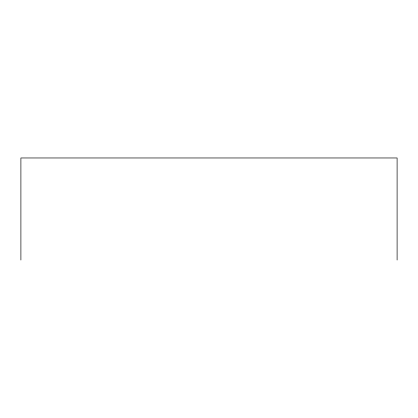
<?xml version="1.0" encoding="UTF-8"?>
<svg xmlns="http://www.w3.org/2000/svg" width="418" height="418" viewBox="0 0 418 418"><rect width="100%" height="100%" fill="white"/><g stroke="black" fill="none" stroke-linecap="round" stroke-linejoin="round"><path stroke-width="0.63" d="M397.1 260.033L397.1 157.967L20.9 157.967L20.9 260.033"/></g></svg>
